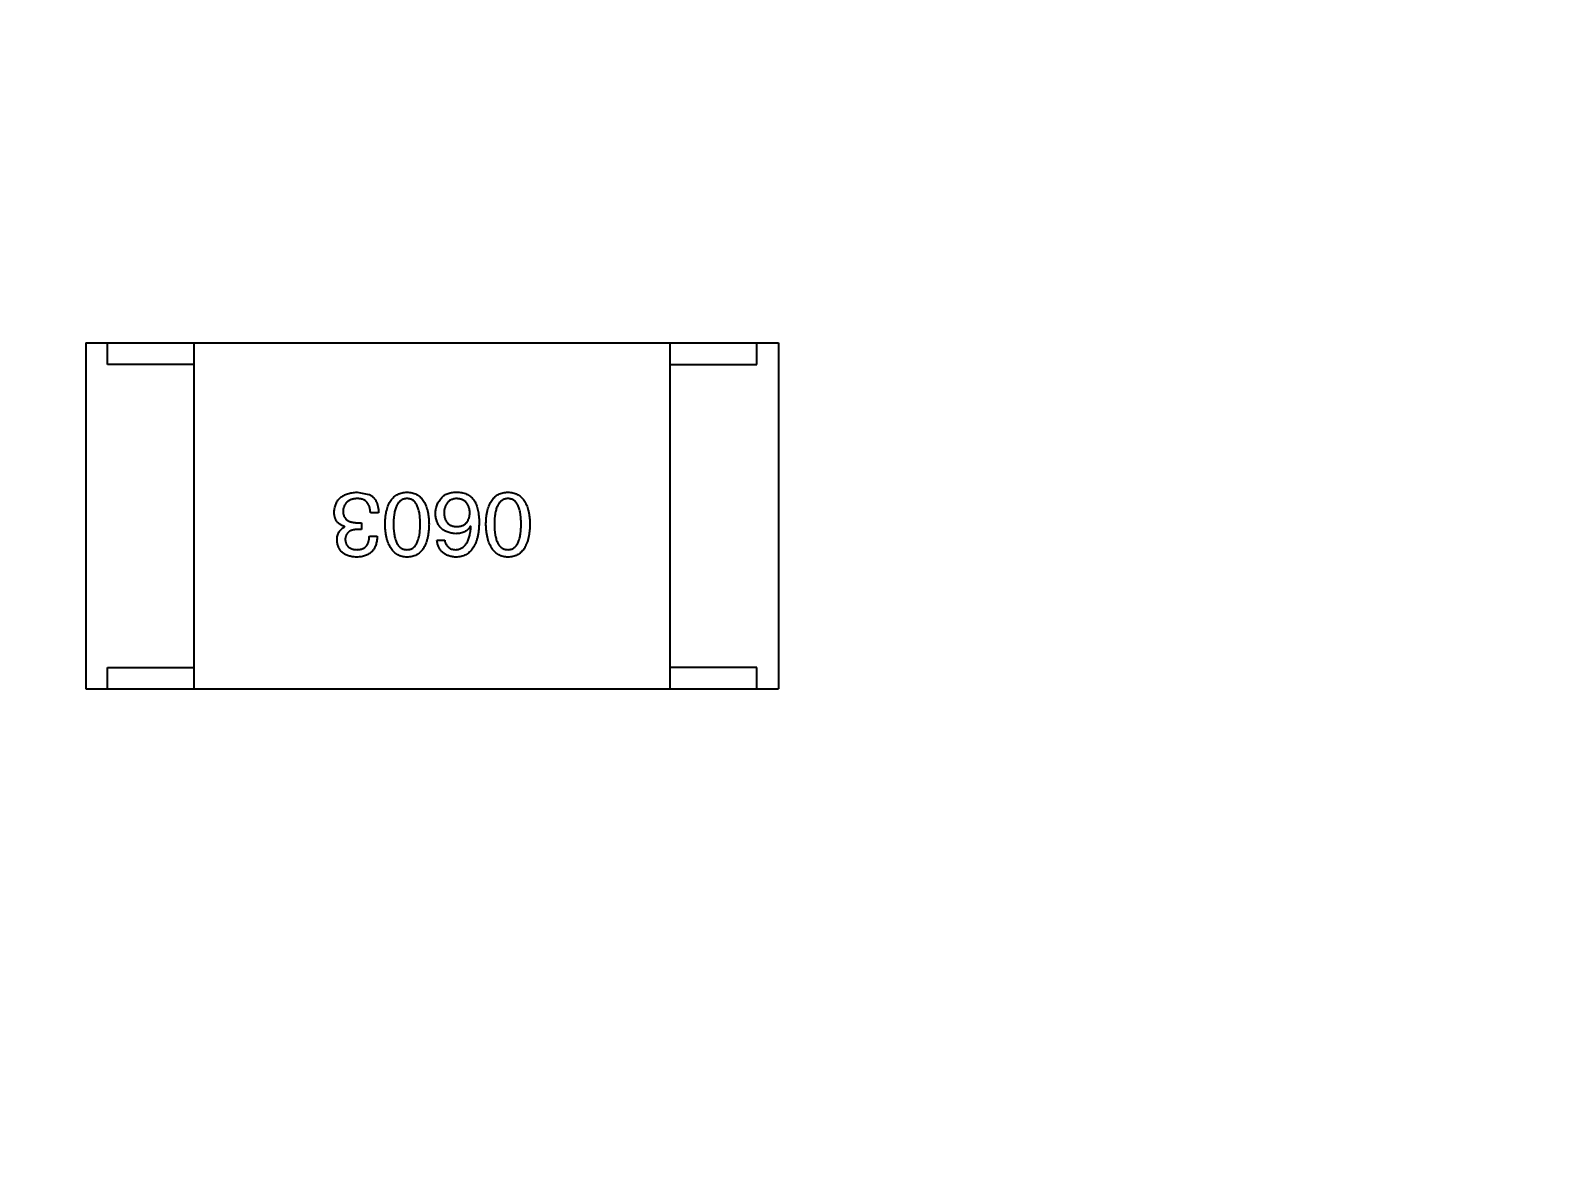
# Model space of a CAD drawing. Header units: inches. Extents: x -36 to 490, y -51 to 98.
# Drawn here: x 412.69 to 416.185, y 30.253 to 32.848 of the extents above; entities that cross this region are included whole.
import ezdxf

# ---------------------------------------------------------------- set-up
doc = ezdxf.new("R2010")
doc.units = ezdxf.units.IN
doc.header["$LTSCALE"] = 1.21
doc.header["$MEASUREMENT"] = 0
doc.header["$PDMODE"] = 3
doc.header["$PDSIZE"] = 0.3125
doc.layers.get('0').update_dxf_attribs({"linetype": 'CONTINUOUS'})
doc.layers.get('Defpoints').update_dxf_attribs({"linetype": 'CONTINUOUS'})
doc.layers.add('DIM', color=3, linetype='CONTINUOUS')
doc.styles.get("Standard").update_dxf_attribs({"font": 'txt', "width": 0.8})
doc.dimstyles.get("Standard").update_dxf_attribs({"dimtxt": 0.15625, "dimasz": 0.1875, "dimexe": 0.125, "dimexo": 0.0625, "dimgap": 0.09, "dimtad": 0, "dimtih": 1, "dimtoh": 1, "dimzin": 4, "dimdsep": 46, "dimtxsty": 'Standard', "dimblk": '_FILLED', "dimblk1": '_FILLED', "dimblk2": '_FILLED', "dimcen": 0.09, "dimazin": 1, "dimtp": 0.01, "dimtm": 0.01, "dimtfac": 1, "dimtofl": 0, "dimtmove": 0, "dimatfit": 3, "dimldrblk": '_FILLED', "dimfxl": 1, "dimtolj": 1, "dimtzin": 4, "dimarcsym": 0})

# ---------------------------------------------------------------- blocks, each defined once
blk = doc.blocks.new('_FILLED')
at = {"color": 0, "linetype": 'ByBlock'}
blk.add_solid([(0, 0), (-1, 0.1667), (-1, -0.1667)], dxfattribs=at)
blk = doc.blocks.new('*D70')
at = {"layer": 'Defpoints', "color": 0}
for p in [(406.8003, 41.9888), (406.8003, -7.0611), (488.6342, -7.0611)]:
    blk.add_point(p, dxfattribs=at)
at = {"layer": 'DIM', "color": 0, "lineweight": -2}
for p, q in [((406.8628, 41.9888), (488.7592, 41.9888)), ((488.6342, 39.4488), (488.6342, 21.3872)), ((488.6342, -4.5211), (488.6342, 13.5405)), ((406.8628, -7.0611), (488.7592, -7.0611))]:
    blk.add_line(p, q, dxfattribs=at)
at = {"layer": 'DIM', "color": 0, "lineweight": -2, "xscale": 2.54, "yscale": 2.54, "zscale": 2.54}
for p, rotation in [((488.6342, 41.9888), 90), ((488.6342, -7.0611), 270)]:
    blk.add_blockref('_FILLED', p, dxfattribs=dict(at, rotation=rotation))
at = {"layer": 'DIM', "color": 0, "insert": (488.6342, 17.4638), "char_height": 2.5, "attachment_point": 5, "rotation": 90, "line_spacing_factor": 2.5}
blk.add_mtext('\\A1;49.05', dxfattribs=at)

msp = doc.modelspace()

# ---------------------------------------------------------------- linework, layer by layer
at = {"color": 7, "linetype": 'Continuous'}
for p, q in [((412.8184, 32.1252), (414.4184, 32.1252)), ((412.8184, 32.1252), (412.8184, 31.3252)), ((412.8684, 32.0752), (412.8684, 32.1252)), ((413.0684, 31.3252), (413.0684, 32.1252)), ((414.1684, 31.3252), (414.1684, 32.1252)), ((414.3684, 32.0752), (414.3684, 32.1252)), ((414.4184, 32.1252), (414.4184, 31.3252)), ((413.0684, 32.0752), (412.8684, 32.0752)), ((414.1684, 32.0752), (414.3684, 32.0752)), ((413.4453, 31.78), (413.4723, 31.7751)), ((413.4166, 31.6997), (413.4166, 31.7005)), ((413.4461, 31.7095), (413.4551, 31.7095)), ((413.4551, 31.7095), (413.4551, 31.6939)), ((413.4945, 31.7325), (413.4756, 31.7325)), ((413.708, 31.7013), (413.7071, 31.7021)), ((413.4551, 31.6939), (413.4453, 31.6939)), ((413.4732, 31.6784), (413.4912, 31.6784)), ((413.6293, 31.6694), (413.6473, 31.6694)), ((412.8684, 31.3752), (413.0684, 31.3752)), ((412.8684, 31.3252), (412.8684, 31.3752)), ((414.3684, 31.3752), (414.1684, 31.3752)), ((414.3684, 31.3252), (414.3684, 31.3752)), ((412.8184, 31.3252), (414.4184, 31.3252))]:
    msp.add_line(p, q, dxfattribs=at)
for points, knots in [([(413.392, 31.7341), (413.3922, 31.7359), (413.3924, 31.7394), (413.3933, 31.7444), (413.3945, 31.7492), (413.3962, 31.7535), (413.3982, 31.7576), (413.4006, 31.7613), (413.4034, 31.7647), (413.4065, 31.7678), (413.4101, 31.7705), (413.414, 31.7729), (413.4183, 31.7749), (413.423, 31.7766), (413.428, 31.778), (413.4334, 31.779), (413.4392, 31.7797), (413.4432, 31.7799), (413.4453, 31.78)], [0, 0, 0, 0, 0.068236, 0.132937, 0.194125, 0.253174, 0.310181, 0.365986, 0.421096, 0.476216, 0.532352, 0.590232, 0.649824, 0.71274, 0.778406, 0.848058, 0.921922, 1, 1, 1, 1]), ([(413.4723, 31.7751), (413.4732, 31.7747), (413.4749, 31.7738), (413.4774, 31.7723), (413.4797, 31.7706), (413.4818, 31.7688), (413.4837, 31.7667), (413.4855, 31.7645), (413.4871, 31.7621), (413.4886, 31.7595), (413.4899, 31.7567), (413.491, 31.7538), (413.492, 31.7507), (413.4928, 31.7474), (413.4935, 31.7439), (413.494, 31.7403), (413.4943, 31.7364), (413.4944, 31.7338), (413.4945, 31.7325)], [0, 0, 0, 0, 0.056906, 0.113264, 0.168825, 0.223843, 0.279195, 0.335267, 0.392098, 0.450414, 0.51054, 0.572219, 0.636652, 0.703156, 0.773102, 0.845505, 0.921063, 1, 1, 1, 1]), ([(413.5094, 31.7062), (413.5095, 31.7092), (413.5097, 31.7149), (413.5105, 31.7232), (413.5116, 31.7309), (413.5131, 31.7381), (413.515, 31.7447), (413.5172, 31.7507), (413.5198, 31.7562), (413.5228, 31.7612), (413.5262, 31.7655), (413.5299, 31.7693), (413.5341, 31.7725), (413.5386, 31.7752), (413.5435, 31.7773), (413.5487, 31.7788), (413.5544, 31.7797), (413.5582, 31.7799), (413.5602, 31.78)], [0, 0, 0, 0, 0.08769, 0.170218, 0.24749, 0.319818, 0.387758, 0.451391, 0.511445, 0.568185, 0.622681, 0.67526, 0.726746, 0.778428, 0.830764, 0.884397, 0.940866, 1, 1, 1, 1]), ([(413.5602, 31.78), (413.5622, 31.7799), (413.5661, 31.7797), (413.5717, 31.7788), (413.577, 31.7773), (413.5819, 31.7752), (413.5864, 31.7725), (413.5905, 31.7693), (413.5943, 31.7655), (413.5976, 31.7611), (413.6007, 31.7562), (413.6033, 31.7507), (413.6055, 31.7447), (413.6074, 31.7381), (413.6089, 31.7309), (413.61, 31.7232), (413.6108, 31.7149), (413.611, 31.7092), (413.6111, 31.7062)], [0, 0, 0, 0, 0.059135, 0.115606, 0.169241, 0.221578, 0.273261, 0.324749, 0.377329, 0.431642, 0.488541, 0.548597, 0.612232, 0.680174, 0.752504, 0.829777, 0.912307, 1, 1, 1, 1]), ([(413.6407, 31.7677), (413.6417, 31.7688), (413.6436, 31.7709), (413.6471, 31.7735), (413.651, 31.7757), (413.6554, 31.7775), (413.6602, 31.7788), (413.6656, 31.7796), (413.6715, 31.7801), (413.6755, 31.78), (413.6776, 31.78)], [0, 0, 0, 0, 0.105033, 0.21147, 0.321511, 0.438526, 0.563605, 0.698055, 0.843218, 1, 1, 1, 1]), ([(413.6776, 31.78), (413.6797, 31.7799), (413.6837, 31.7797), (413.6895, 31.7786), (413.695, 31.777), (413.7, 31.7748), (413.7047, 31.772), (413.7089, 31.7687), (413.7128, 31.7648), (413.715, 31.7618), (413.7162, 31.7603)], [0, 0, 0, 0, 0.137449, 0.267856, 0.393219, 0.514735, 0.63397, 0.753734, 0.874967, 1, 1, 1, 1]), ([(413.7426, 31.7062), (413.7427, 31.7092), (413.7429, 31.7149), (413.7436, 31.7232), (413.7447, 31.7309), (413.7463, 31.7381), (413.7481, 31.7447), (413.7504, 31.7507), (413.753, 31.7562), (413.7559, 31.7612), (413.7593, 31.7655), (413.7631, 31.7693), (413.7672, 31.7725), (413.7717, 31.7752), (413.7766, 31.7773), (413.7819, 31.7788), (413.7875, 31.7797), (413.7914, 31.7799), (413.7934, 31.78)], [0, 0, 0, 0, 0.08769, 0.170218, 0.24749, 0.319818, 0.387758, 0.451391, 0.511445, 0.568185, 0.622681, 0.67526, 0.726746, 0.778428, 0.830764, 0.884397, 0.940866, 1, 1, 1, 1]), ([(413.7934, 31.78), (413.7954, 31.7799), (413.7993, 31.7797), (413.8049, 31.7788), (413.8101, 31.7773), (413.815, 31.7752), (413.8196, 31.7725), (413.8237, 31.7693), (413.8275, 31.7655), (413.8308, 31.7611), (413.8338, 31.7562), (413.8364, 31.7507), (413.8387, 31.7447), (413.8405, 31.7381), (413.842, 31.7309), (413.8431, 31.7232), (413.8439, 31.7149), (413.8441, 31.7092), (413.8442, 31.7062)], [0, 0, 0, 0, 0.059135, 0.115606, 0.169241, 0.221578, 0.273261, 0.324749, 0.377329, 0.431642, 0.488541, 0.548597, 0.612232, 0.680174, 0.752504, 0.829777, 0.912307, 1, 1, 1, 1]), ([(413.4166, 31.7005), (413.4156, 31.7008), (413.4137, 31.7015), (413.4109, 31.7026), (413.4083, 31.7039), (413.4059, 31.7053), (413.4036, 31.7069), (413.4016, 31.7087), (413.3998, 31.7105), (413.3981, 31.7126), (413.3967, 31.7148), (413.3954, 31.7171), (413.3944, 31.7196), (413.3935, 31.7222), (413.3928, 31.725), (413.3924, 31.7279), (413.3921, 31.7309), (413.392, 31.733), (413.392, 31.7341)], [0, 0, 0, 0, 0.069445, 0.136039, 0.200011, 0.261745, 0.322328, 0.381403, 0.438864, 0.496655, 0.554398, 0.612391, 0.672266, 0.733005, 0.79604, 0.861293, 0.928785, 1, 1, 1, 1]), ([(413.4445, 31.7653), (413.4433, 31.7652), (413.4409, 31.765), (413.4374, 31.7645), (413.4342, 31.7638), (413.4311, 31.7629), (413.4283, 31.7618), (413.4258, 31.7605), (413.4234, 31.759), (413.4213, 31.7573), (413.4194, 31.7554), (413.4177, 31.7533), (413.4163, 31.751), (413.4151, 31.7485), (413.4141, 31.7458), (413.4133, 31.7429), (413.4128, 31.7398), (413.4126, 31.7377), (413.4125, 31.7366)], [0, 0, 0, 0, 0.076694, 0.149502, 0.218019, 0.283183, 0.345589, 0.405199, 0.462852, 0.519478, 0.575313, 0.630559, 0.687006, 0.744638, 0.804006, 0.866059, 0.931486, 1, 1, 1, 1]), ([(413.4125, 31.7366), (413.4125, 31.7355), (413.4126, 31.7333), (413.413, 31.7303), (413.4136, 31.7274), (413.4145, 31.7247), (413.4157, 31.7223), (413.4172, 31.7201), (413.4189, 31.718), (413.4209, 31.7162), (413.4231, 31.7146), (413.4256, 31.7132), (413.4284, 31.7121), (413.4315, 31.7112), (413.4348, 31.7104), (413.4383, 31.7099), (413.4421, 31.7095), (413.4448, 31.7095), (413.4461, 31.7095)], [0, 0, 0, 0, 0.066518, 0.129194, 0.188613, 0.245254, 0.300032, 0.353805, 0.407079, 0.461108, 0.516272, 0.574141, 0.634837, 0.699275, 0.767504, 0.840272, 0.917505, 1, 1, 1, 1]), ([(413.4756, 31.7325), (413.4756, 31.7338), (413.4755, 31.7364), (413.475, 31.7401), (413.4744, 31.7436), (413.4734, 31.7468), (413.4723, 31.7497), (413.4709, 31.7524), (413.4693, 31.7549), (413.4675, 31.7571), (413.4654, 31.759), (413.4631, 31.7607), (413.4606, 31.7621), (413.4578, 31.7633), (413.4548, 31.7642), (413.4515, 31.7648), (413.4481, 31.7652), (413.4457, 31.7652), (413.4445, 31.7653)], [0, 0, 0, 0, 0.07723, 0.149593, 0.217944, 0.282232, 0.34411, 0.402297, 0.458791, 0.513966, 0.568538, 0.623291, 0.679957, 0.737243, 0.798142, 0.86118, 0.928728, 1, 1, 1, 1]), ([(413.5602, 31.7653), (413.559, 31.7652), (413.5565, 31.765), (413.5529, 31.7643), (413.5496, 31.763), (413.5466, 31.7613), (413.5437, 31.7592), (413.5412, 31.7566), (413.5388, 31.7535), (413.5368, 31.75), (413.5349, 31.7461), (413.5334, 31.7417), (413.532, 31.7369), (413.531, 31.7316), (413.5301, 31.7259), (413.5295, 31.7197), (413.5292, 31.7131), (413.5291, 31.7086), (413.5291, 31.7062)], [0, 0, 0, 0, 0.050879, 0.099377, 0.146973, 0.193618, 0.240619, 0.289461, 0.34047, 0.395283, 0.453059, 0.515633, 0.582666, 0.655287, 0.732971, 0.815933, 0.905166, 1, 1, 1, 1]), ([(413.5906, 31.7062), (413.5905, 31.7086), (413.5905, 31.7132), (413.5901, 31.7199), (413.5896, 31.7262), (413.5888, 31.7319), (413.5877, 31.7372), (413.5864, 31.7421), (413.5849, 31.7465), (413.5831, 31.7504), (413.5811, 31.7539), (413.5788, 31.757), (413.5763, 31.7595), (413.5736, 31.7616), (413.5706, 31.7633), (413.5673, 31.7644), (413.5639, 31.7651), (413.5615, 31.7652), (413.5602, 31.7653)], [0, 0, 0, 0, 0.096457, 0.187288, 0.27178, 0.350132, 0.423455, 0.491343, 0.554037, 0.612253, 0.666313, 0.717038, 0.764921, 0.811214, 0.856775, 0.902988, 0.950234, 1, 1, 1, 1]), ([(413.626, 31.7308), (413.626, 31.7326), (413.6261, 31.736), (413.6268, 31.7411), (413.628, 31.746), (413.6296, 31.7508), (413.6317, 31.7553), (413.6342, 31.7597), (413.6372, 31.7638), (413.6396, 31.7664), (413.6407, 31.7677)], [0, 0, 0, 0, 0.12904, 0.253809, 0.377066, 0.499122, 0.621469, 0.744665, 0.870607, 1, 1, 1, 1]), ([(413.6744, 31.7653), (413.6733, 31.7652), (413.6711, 31.765), (413.668, 31.7644), (413.6651, 31.7636), (413.6624, 31.7626), (413.6599, 31.7613), (413.6576, 31.7598), (413.6555, 31.758), (413.6536, 31.7561), (413.6519, 31.7538), (413.6504, 31.7513), (413.6491, 31.7487), (413.648, 31.7457), (413.6471, 31.7425), (413.6464, 31.7391), (413.6459, 31.7355), (413.6457, 31.7329), (413.6457, 31.7316)], [0, 0, 0, 0, 0.066682, 0.130303, 0.190802, 0.248749, 0.30534, 0.361219, 0.415721, 0.471765, 0.528279, 0.586428, 0.64659, 0.710143, 0.776461, 0.846692, 0.921137, 1, 1, 1, 1]), ([(413.7055, 31.7325), (413.7054, 31.7338), (413.7053, 31.7363), (413.7047, 31.7399), (413.7039, 31.7433), (413.703, 31.7465), (413.7018, 31.7494), (413.7004, 31.752), (413.6988, 31.7545), (413.6969, 31.7566), (413.6949, 31.7586), (413.6926, 31.7603), (413.6901, 31.7618), (413.6873, 31.7629), (413.6844, 31.7639), (413.6812, 31.7646), (413.6779, 31.7651), (413.6755, 31.7652), (413.6744, 31.7653)], [0, 0, 0, 0, 0.076467, 0.148148, 0.216496, 0.280559, 0.342274, 0.401168, 0.458322, 0.514073, 0.569257, 0.62465, 0.68124, 0.739113, 0.799947, 0.862804, 0.929597, 1, 1, 1, 1]), ([(413.7162, 31.7603), (413.717, 31.7588), (413.7188, 31.7556), (413.7209, 31.7503), (413.7228, 31.7446), (413.7242, 31.7385), (413.7254, 31.7319), (413.7262, 31.7249), (413.7267, 31.7173), (413.7268, 31.7122), (413.7268, 31.7095)], [0, 0, 0, 0, 0.101889, 0.209155, 0.322694, 0.442863, 0.569758, 0.70479, 0.848502, 1, 1, 1, 1]), ([(413.7934, 31.7653), (413.7921, 31.7652), (413.7897, 31.765), (413.7861, 31.7643), (413.7828, 31.763), (413.7797, 31.7613), (413.7769, 31.7592), (413.7743, 31.7566), (413.772, 31.7535), (413.7699, 31.75), (413.7681, 31.7461), (413.7665, 31.7417), (413.7652, 31.7369), (413.7641, 31.7316), (413.7633, 31.7259), (413.7627, 31.7197), (413.7623, 31.7131), (413.7623, 31.7086), (413.7622, 31.7062)], [0, 0, 0, 0, 0.050879, 0.099377, 0.146973, 0.193618, 0.240619, 0.289461, 0.34047, 0.395283, 0.453059, 0.515633, 0.582666, 0.655287, 0.732971, 0.815933, 0.905166, 1, 1, 1, 1]), ([(413.8237, 31.7062), (413.8237, 31.7086), (413.8237, 31.7132), (413.8233, 31.7199), (413.8227, 31.7262), (413.8219, 31.7319), (413.8208, 31.7372), (413.8196, 31.7421), (413.818, 31.7465), (413.8162, 31.7504), (413.8142, 31.7539), (413.812, 31.757), (413.8095, 31.7595), (413.8067, 31.7616), (413.8037, 31.7633), (413.8005, 31.7644), (413.797, 31.7651), (413.7946, 31.7652), (413.7934, 31.7653)], [0, 0, 0, 0, 0.096457, 0.187288, 0.27178, 0.350132, 0.423455, 0.491343, 0.554037, 0.612253, 0.666313, 0.717038, 0.764921, 0.811214, 0.856775, 0.902988, 0.950234, 1, 1, 1, 1]), ([(413.3986, 31.6685), (413.3986, 31.6704), (413.3987, 31.6739), (413.3996, 31.679), (413.401, 31.6836), (413.4029, 31.6878), (413.4055, 31.6915), (413.4087, 31.6948), (413.4124, 31.6976), (413.4152, 31.699), (413.4166, 31.6997)], [0, 0, 0, 0, 0.143686, 0.277942, 0.40333, 0.521785, 0.638573, 0.755208, 0.874773, 1, 1, 1, 1]), ([(413.5602, 31.63), (413.5583, 31.6301), (413.5544, 31.6304), (413.5489, 31.6314), (413.5437, 31.6331), (413.5389, 31.6353), (413.5344, 31.6381), (413.5303, 31.6414), (413.5266, 31.6454), (413.5232, 31.6499), (413.5202, 31.655), (413.5176, 31.6606), (413.5153, 31.6669), (413.5134, 31.6736), (413.5119, 31.681), (413.5107, 31.6889), (413.5098, 31.6974), (413.5095, 31.7032), (413.5094, 31.7062)], [0, 0, 0, 0, 0.057415, 0.112361, 0.16496, 0.216437, 0.267441, 0.318839, 0.371478, 0.426325, 0.483626, 0.544235, 0.608673, 0.677374, 0.750405, 0.828394, 0.911525, 1, 1, 1, 1]), ([(413.5291, 31.7062), (413.5291, 31.7039), (413.5292, 31.6992), (413.5295, 31.6925), (413.5301, 31.6863), (413.531, 31.6805), (413.532, 31.6752), (413.5334, 31.6704), (413.5349, 31.666), (413.5367, 31.662), (413.5389, 31.6586), (413.5411, 31.6555), (413.5437, 31.653), (413.5465, 31.6508), (413.5496, 31.6492), (413.553, 31.648), (413.5565, 31.6474), (413.559, 31.6473), (413.5602, 31.6472)], [0, 0, 0, 0, 0.095719, 0.185854, 0.269738, 0.347952, 0.420315, 0.487894, 0.550245, 0.608186, 0.662454, 0.713283, 0.761375, 0.808209, 0.854301, 0.901312, 0.949396, 1, 1, 1, 1]), ([(413.5602, 31.6472), (413.5615, 31.6473), (413.5639, 31.6474), (413.5673, 31.648), (413.5706, 31.6492), (413.5736, 31.6508), (413.5763, 31.653), (413.5788, 31.6555), (413.5811, 31.6585), (413.5831, 31.662), (413.5849, 31.666), (413.5864, 31.6704), (413.5876, 31.6752), (413.5888, 31.6805), (413.5896, 31.6863), (413.5901, 31.6925), (413.5905, 31.6992), (413.5905, 31.7039), (413.5906, 31.7062)], [0, 0, 0, 0, 0.049764, 0.097007, 0.143217, 0.188577, 0.235116, 0.282997, 0.333719, 0.387776, 0.445989, 0.508679, 0.576563, 0.649481, 0.728235, 0.812722, 0.903548, 1, 1, 1, 1]), ([(413.6111, 31.7062), (413.611, 31.7032), (413.6108, 31.6973), (413.61, 31.6887), (413.6089, 31.6807), (413.6074, 31.6733), (413.6055, 31.6665), (413.6033, 31.6603), (413.6007, 31.6546), (413.5977, 31.6495), (413.5943, 31.645), (413.5905, 31.6411), (413.5864, 31.6377), (413.5819, 31.635), (413.577, 31.6328), (413.5717, 31.6312), (413.5661, 31.6303), (413.5622, 31.6301), (413.5602, 31.63)], [0, 0, 0, 0, 0.088823, 0.172287, 0.250296, 0.323438, 0.392244, 0.456221, 0.516635, 0.573871, 0.628, 0.680335, 0.731489, 0.782557, 0.834044, 0.886738, 0.942089, 1, 1, 1, 1]), ([(413.6727, 31.6841), (413.6709, 31.6843), (413.6673, 31.6846), (413.6622, 31.6855), (413.6574, 31.6867), (413.6529, 31.6882), (413.6488, 31.69), (413.645, 31.6921), (413.6416, 31.6946), (413.6385, 31.6974), (413.6357, 31.7005), (413.6333, 31.7039), (413.6312, 31.7076), (413.6294, 31.7116), (413.6281, 31.716), (413.627, 31.7207), (413.6263, 31.7256), (413.6261, 31.7291), (413.626, 31.7308)], [0, 0, 0, 0, 0.074228, 0.144548, 0.211288, 0.274576, 0.335162, 0.393915, 0.450599, 0.506657, 0.562409, 0.618617, 0.676096, 0.735061, 0.79654, 0.860906, 0.928473, 1, 1, 1, 1]), ([(413.6457, 31.7316), (413.6457, 31.7304), (413.6459, 31.728), (413.6464, 31.7246), (413.6472, 31.7214), (413.648, 31.7184), (413.6492, 31.7156), (413.6505, 31.713), (413.6521, 31.7108), (413.6538, 31.7087), (413.6558, 31.7068), (413.6579, 31.7052), (413.6603, 31.7039), (413.6629, 31.7027), (413.6657, 31.7018), (413.6687, 31.7011), (413.6718, 31.7007), (413.674, 31.7006), (413.6752, 31.7005)], [0, 0, 0, 0, 0.076288, 0.14871, 0.216387, 0.281386, 0.342528, 0.402111, 0.4591, 0.514852, 0.569974, 0.625644, 0.682226, 0.740156, 0.800362, 0.863471, 0.930116, 1, 1, 1, 1]), ([(413.7268, 31.7095), (413.7267, 31.7064), (413.7265, 31.7003), (413.7257, 31.6914), (413.7245, 31.6831), (413.7229, 31.6755), (413.721, 31.6684), (413.7186, 31.6619), (413.7158, 31.656), (413.7126, 31.6507), (413.709, 31.646), (413.705, 31.6419), (413.7006, 31.6384), (413.6958, 31.6355), (413.6906, 31.6332), (413.685, 31.6315), (413.679, 31.6304), (413.6748, 31.6301), (413.6727, 31.63)], [0, 0, 0, 0, 0.087517, 0.169686, 0.246944, 0.319347, 0.387088, 0.450961, 0.511075, 0.567974, 0.622351, 0.675039, 0.726853, 0.778688, 0.83093, 0.884738, 0.941043, 1, 1, 1, 1]), ([(413.7071, 31.7021), (413.7063, 31.7007), (413.7046, 31.6979), (413.7014, 31.6942), (413.6977, 31.691), (413.6936, 31.6885), (413.689, 31.6865), (413.684, 31.6851), (413.6785, 31.6842), (413.6747, 31.6842), (413.6727, 31.6841)], [0, 0, 0, 0, 0.122276, 0.239997, 0.35611, 0.473903, 0.59404, 0.720428, 0.855383, 1, 1, 1, 1]), ([(413.6727, 31.6472), (413.674, 31.6473), (413.6766, 31.6475), (413.6802, 31.6484), (413.6837, 31.6495), (413.6869, 31.6512), (413.69, 31.6531), (413.6927, 31.6556), (413.6953, 31.6584), (413.6976, 31.6616), (413.6997, 31.6652), (413.7016, 31.6692), (413.7032, 31.6736), (413.7046, 31.6784), (413.7058, 31.6835), (413.7067, 31.6891), (413.7075, 31.6951), (413.7078, 31.6992), (413.708, 31.7013)], [0, 0, 0, 0, 0.054741, 0.107075, 0.158339, 0.208382, 0.258772, 0.310045, 0.362765, 0.417822, 0.475982, 0.537466, 0.602901, 0.673037, 0.747247, 0.826291, 0.910782, 1, 1, 1, 1]), ([(413.6752, 31.7005), (413.6763, 31.7006), (413.6786, 31.7007), (413.6819, 31.7011), (413.6849, 31.7018), (413.6878, 31.7028), (413.6905, 31.7039), (413.6929, 31.7054), (413.6951, 31.707), (413.6971, 31.7089), (413.6989, 31.711), (413.7005, 31.7134), (413.7019, 31.716), (413.703, 31.7188), (413.704, 31.7219), (413.7047, 31.7252), (413.7052, 31.7288), (413.7054, 31.7312), (413.7055, 31.7325)], [0, 0, 0, 0, 0.070453, 0.136523, 0.199866, 0.260392, 0.318446, 0.374657, 0.430182, 0.485556, 0.541071, 0.598396, 0.657208, 0.718642, 0.783247, 0.851631, 0.923928, 1, 1, 1, 1]), ([(413.7934, 31.63), (413.7914, 31.6301), (413.7876, 31.6304), (413.7821, 31.6314), (413.7769, 31.6331), (413.772, 31.6353), (413.7676, 31.6381), (413.7635, 31.6414), (413.7597, 31.6454), (413.7564, 31.6499), (413.7534, 31.655), (413.7507, 31.6606), (413.7484, 31.6669), (413.7466, 31.6736), (413.745, 31.681), (413.7438, 31.6889), (413.743, 31.6974), (413.7427, 31.7032), (413.7426, 31.7062)], [0, 0, 0, 0, 0.057415, 0.112361, 0.16496, 0.216437, 0.267441, 0.318839, 0.371478, 0.426325, 0.483626, 0.544235, 0.608673, 0.677374, 0.750405, 0.828394, 0.911525, 1, 1, 1, 1]), ([(413.7622, 31.7062), (413.7623, 31.7039), (413.7623, 31.6992), (413.7627, 31.6925), (413.7633, 31.6863), (413.7641, 31.6805), (413.7652, 31.6752), (413.7665, 31.6704), (413.7681, 31.666), (413.7699, 31.662), (413.772, 31.6586), (413.7743, 31.6555), (413.7769, 31.653), (413.7797, 31.6508), (413.7828, 31.6492), (413.7861, 31.648), (413.7897, 31.6474), (413.7921, 31.6473), (413.7934, 31.6472)], [0, 0, 0, 0, 0.095719, 0.185854, 0.269738, 0.347952, 0.420315, 0.487894, 0.550245, 0.608186, 0.662454, 0.713283, 0.761375, 0.808209, 0.854301, 0.901312, 0.949396, 1, 1, 1, 1]), ([(413.7934, 31.6472), (413.7946, 31.6473), (413.797, 31.6474), (413.8005, 31.648), (413.8037, 31.6492), (413.8067, 31.6508), (413.8095, 31.653), (413.812, 31.6555), (413.8142, 31.6585), (413.8162, 31.662), (413.818, 31.666), (413.8196, 31.6704), (413.8208, 31.6752), (413.8219, 31.6805), (413.8227, 31.6863), (413.8233, 31.6925), (413.8237, 31.6992), (413.8237, 31.7039), (413.8237, 31.7062)], [0, 0, 0, 0, 0.049764, 0.097007, 0.143217, 0.188577, 0.235116, 0.282997, 0.333719, 0.387776, 0.445989, 0.508679, 0.576563, 0.649481, 0.728235, 0.812722, 0.903548, 1, 1, 1, 1]), ([(413.8442, 31.7062), (413.8441, 31.7032), (413.8439, 31.6973), (413.8431, 31.6887), (413.842, 31.6807), (413.8405, 31.6733), (413.8387, 31.6665), (413.8364, 31.6603), (413.8338, 31.6546), (413.8308, 31.6495), (413.8275, 31.645), (413.8237, 31.6411), (413.8196, 31.6377), (413.815, 31.635), (413.8101, 31.6328), (413.8049, 31.6312), (413.7993, 31.6303), (413.7954, 31.6301), (413.7934, 31.63)], [0, 0, 0, 0, 0.088823, 0.172287, 0.250296, 0.323438, 0.392244, 0.456221, 0.516635, 0.573871, 0.628, 0.680335, 0.731489, 0.782557, 0.834044, 0.886738, 0.942089, 1, 1, 1, 1]), ([(413.4437, 31.63), (413.4419, 31.6301), (413.4386, 31.6303), (413.4337, 31.6309), (413.4292, 31.6318), (413.4249, 31.633), (413.421, 31.6344), (413.4174, 31.6361), (413.414, 31.6381), (413.4111, 31.6404), (413.4084, 31.6429), (413.406, 31.6458), (413.404, 31.6489), (413.4022, 31.6523), (413.4008, 31.656), (413.3997, 31.6599), (413.3989, 31.6641), (413.3987, 31.667), (413.3986, 31.6685)], [0, 0, 0, 0, 0.077845, 0.151584, 0.221397, 0.287366, 0.350104, 0.410398, 0.467998, 0.524388, 0.579979, 0.635152, 0.690917, 0.747936, 0.806661, 0.867861, 0.932479, 1, 1, 1, 1]), ([(413.4453, 31.6939), (413.4442, 31.6939), (413.4421, 31.6938), (413.439, 31.6934), (413.4361, 31.6929), (413.4334, 31.6922), (413.431, 31.6913), (413.4287, 31.6903), (413.4266, 31.689), (413.4248, 31.6876), (413.4231, 31.6861), (413.4217, 31.6843), (413.4204, 31.6824), (413.4194, 31.6803), (413.4186, 31.678), (413.418, 31.6755), (413.4176, 31.6729), (413.4175, 31.6711), (413.4174, 31.6702)], [0, 0, 0, 0, 0.079415, 0.154091, 0.22508, 0.29186, 0.355026, 0.415127, 0.472418, 0.528511, 0.583551, 0.638361, 0.693547, 0.750023, 0.807857, 0.868401, 0.932259, 1, 1, 1, 1]), ([(413.4174, 31.6702), (413.4175, 31.6693), (413.4177, 31.6675), (413.4182, 31.665), (413.4188, 31.6626), (413.4197, 31.6604), (413.4207, 31.6584), (413.422, 31.6566), (413.4234, 31.6548), (413.425, 31.6533), (413.4268, 31.652), (413.4288, 31.6508), (413.4309, 31.6498), (413.4333, 31.6489), (413.4358, 31.6482), (413.4385, 31.6477), (413.4414, 31.6474), (413.4434, 31.6473), (413.4445, 31.6472)], [0, 0, 0, 0, 0.067655, 0.132224, 0.194132, 0.253145, 0.309858, 0.366002, 0.421361, 0.47702, 0.532632, 0.590536, 0.65067, 0.713258, 0.779588, 0.848803, 0.921949, 1, 1, 1, 1]), ([(413.4912, 31.6784), (413.4911, 31.6764), (413.491, 31.6727), (413.4904, 31.6673), (413.4894, 31.6623), (413.488, 31.6576), (413.4863, 31.6533), (413.4842, 31.6493), (413.4818, 31.6457), (413.479, 31.6425), (413.4758, 31.6396), (413.4723, 31.6371), (413.4684, 31.635), (413.4641, 31.6333), (413.4595, 31.6318), (413.4545, 31.6309), (413.4492, 31.6302), (413.4455, 31.6301), (413.4437, 31.63)], [0, 0, 0, 0, 0.074804, 0.144899, 0.211458, 0.274554, 0.334363, 0.392059, 0.448123, 0.503024, 0.558154, 0.613471, 0.670844, 0.729926, 0.792003, 0.857405, 0.926768, 1, 1, 1, 1]), ([(413.4445, 31.6472), (413.4456, 31.6472), (413.4478, 31.6473), (413.451, 31.6477), (413.4539, 31.6483), (413.4567, 31.6491), (413.4593, 31.6502), (413.4616, 31.6516), (413.4637, 31.6531), (413.4656, 31.655), (413.4673, 31.6571), (413.4688, 31.6594), (413.4701, 31.662), (413.4711, 31.6648), (413.472, 31.6678), (413.4726, 31.6711), (413.473, 31.6747), (413.4731, 31.6771), (413.4732, 31.6784)], [0, 0, 0, 0, 0.069877, 0.136363, 0.198671, 0.257968, 0.315462, 0.370709, 0.425568, 0.479847, 0.535753, 0.592303, 0.651386, 0.713311, 0.778642, 0.84836, 0.921866, 1, 1, 1, 1]), ([(413.6727, 31.63), (413.6711, 31.6301), (413.668, 31.6304), (413.6635, 31.6311), (413.6592, 31.6321), (413.6553, 31.6333), (413.6516, 31.6348), (413.6481, 31.6366), (413.645, 31.6387), (413.6421, 31.641), (413.6395, 31.6436), (413.6373, 31.6465), (413.6352, 31.6496), (413.6334, 31.6531), (413.6319, 31.6568), (413.6308, 31.6607), (413.6298, 31.6649), (413.6295, 31.6679), (413.6293, 31.6694)], [0, 0, 0, 0, 0.073784, 0.144317, 0.211047, 0.274818, 0.336501, 0.395724, 0.453465, 0.510016, 0.566585, 0.622844, 0.680328, 0.739335, 0.800408, 0.863904, 0.93053, 1, 1, 1, 1]), ([(413.6473, 31.6694), (413.6477, 31.6676), (413.6484, 31.6643), (413.6503, 31.6597), (413.6526, 31.6558), (413.6556, 31.6527), (413.6591, 31.6502), (413.6632, 31.6485), (413.6678, 31.6474), (413.671, 31.6473), (413.6727, 31.6472)], [0, 0, 0, 0, 0.1439, 0.274233, 0.394478, 0.509388, 0.621911, 0.738504, 0.863414, 1, 1, 1, 1])]:
    msp.add_open_spline(points, degree=3, knots=knots, dxfattribs=at)

# ---------------------------------------------------------------- dimensions: what is measured, and where the dimension line sits
at = {"layer": 'DIM'}
dim = msp.add_linear_dim(base=(488.6342, -7.0611), p1=(406.8003, 41.9888), p2=(406.8003, -7.0611), angle=90, dimstyle='Standard', override={"dimtxt": 2.5, "dimasz": 2.54, "dimtih": 0, "dimtoh": 0, "dimzin": 0, "dimcen": 0.198, "dimadec": 0, "dimazin": 0, "dimtp": 0, "dimtm": 0, "dimtdec": 4, "dimtzin": 0}, dxfattribs=at)
dim.commit()
dim.dimension.update_dxf_attribs({"geometry": '*D70', "text_midpoint": (488.6342, 17.4638)})

doc.saveas('drawing.dxf')
